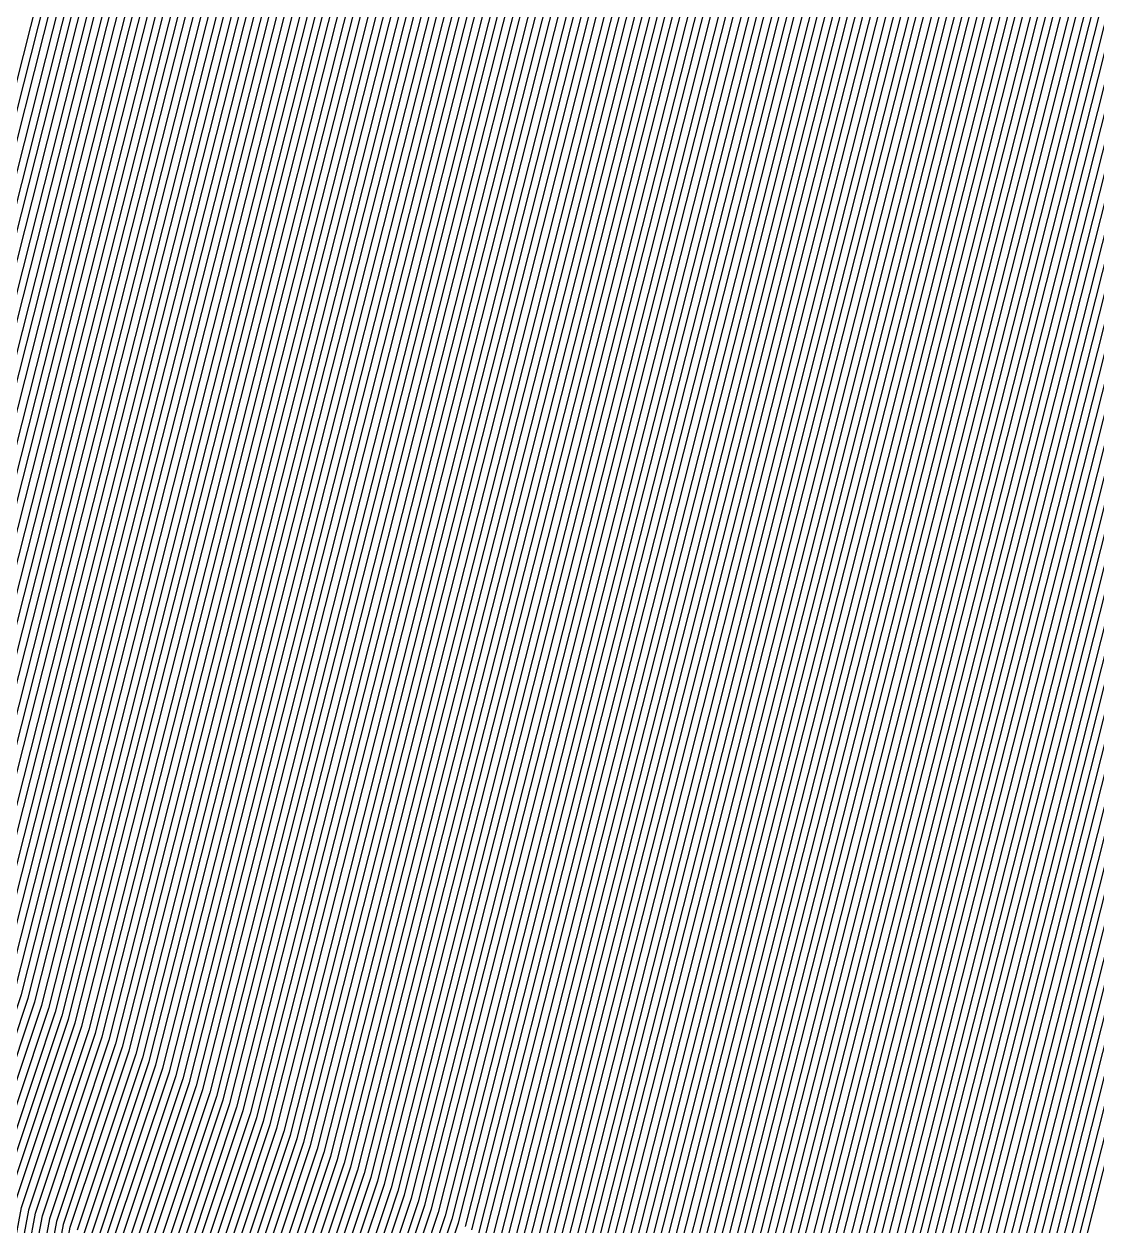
# Model space of a CAD drawing. Extents: x 7084 to 11035, y 13750 to 16729.
# Drawn here: x 7705.5 to 7817.8, y 15565.7 to 15691.6 of the extents above; entities that cross this region are included whole.
import ezdxf

# ---------------------------------------------------------------- set-up
doc = ezdxf.new("R2010")
doc.units = 0
doc.layers.add('Default', color=7, linetype='Continuous')

msp = doc.modelspace()

# ---------------------------------------------------------------- linework, layer by layer
at = {"layer": 'Default'}
for points in [[(7636.28, 15365.62), (7676.16, 15579.57), (7683.41, 15601.33), (7721.36, 15751.24), (7768.48, 16055.85), (7891.73, 16059.48), (7985.6, 16147.43), (8130.6, 16227.21), (8170.55, 16261.19), (8239.42, 16380.86), (8402.55, 16482.4)], [(7637.14, 15366), (7676.89, 15579.27), (7684.11, 15600.96), (7722.24, 15751.6), (7769.22, 16055.23), (7892.07, 16058.85), (7986.4, 16147.22), (8130.93, 16226.74), (8171.07, 16260.89), (8239.72, 16380.17), (8402.32, 16481.38)], [(8401.87, 16479.36), (8240.32, 16378.8), (8172.11, 16260.28), (8131.58, 16225.81), (7987.98, 16146.8), (7892.75, 16057.58), (7770.69, 16053.98), (7724.02, 15752.3), (7685.52, 15600.22), (7678.34, 15578.67), (7638.85, 15366.78)], [(8609.2, 16431.81), (8401.65, 16478.34), (8240.62, 16378.11), (8172.63, 16259.98), (8131.91, 16225.34), (7988.77, 16146.58), (7893.09, 16056.94), (7771.42, 16053.36), (7724.9, 15752.66), (7686.22, 15599.86), (7679.07, 15578.38), (7639.7, 15367.17)], [(7640.56, 15367.56), (7679.79, 15578.08), (7686.93, 15599.49), (7725.79, 15753.01), (7772.16, 16052.74), (7893.43, 16056.31), (7989.56, 16146.37), (8132.24, 16224.87), (8173.14, 16259.67), (8240.91, 16377.42), (8401.42, 16477.33), (8608.3, 16430.94)], [(7641.41, 15367.94), (7680.52, 15577.78), (7687.63, 15599.12), (7726.67, 15753.36), (7772.89, 16052.11), (7893.77, 16055.67), (7990.35, 16146.16), (8132.56, 16224.4), (8173.66, 16259.37), (8241.21, 16376.73), (8401.2, 16476.32), (8607.4, 16430.08)], [(7643.12, 15368.72), (7681.97, 15577.18), (7689.04, 15598.38), (7728.45, 15754.07), (7774.36, 16050.87), (7894.45, 16054.4), (7991.94, 16145.74), (8133.22, 16223.47), (8174.7, 16258.76), (8241.81, 16375.36), (8400.75, 16474.29), (8605.61, 16428.36)], [(8604.71, 16427.49), (8400.52, 16473.28), (8242.11, 16374.67), (8175.22, 16258.45), (8133.54, 16223), (7992.73, 16145.52), (7894.79, 16053.77), (7775.1, 16050.24), (7729.33, 15754.42), (7689.74, 15598.02), (7682.7, 15576.89), (7643.98, 15369.11)], [(7674.36, 14185), (7505.93, 14230.63), (7459.88, 14303.96), (7249.35, 14497.01), (7255.63, 14622.71), (7403, 14910.54), (7438.59, 14990.15), (7508.77, 15151.61), (7569.47, 15222.84), (7638.55, 15296.17), (7644.83, 15369.49), (7683.43, 15576.59), (7690.45, 15597.65), (7730.22, 15754.78), (7775.83, 16049.62), (7895.13, 16053.13), (7993.52, 16145.31), (8133.87, 16222.53), (8175.74, 16258.15), (8242.4, 16373.98), (8400.3, 16472.26), (8603.81, 16426.63)], [(8602.01, 16424.91), (8399.85, 16470.24), (8243, 16372.61), (8176.78, 16257.54), (8134.52, 16221.6), (7995.1, 16144.89), (7895.81, 16051.86), (7777.3, 16048.38), (7731.99, 15755.48), (7691.85, 15596.91), (7684.88, 15575.99), (7646.54, 15370.27)], [(8601.11, 16424.05), (8399.63, 16469.22), (8243.3, 16371.92), (8177.29, 16257.24), (8134.85, 16221.13), (7995.89, 16144.68), (7896.15, 16051.23), (7778.04, 16047.75), (7732.88, 15755.84), (7692.56, 15596.55), (7685.61, 15575.7), (7647.4, 15370.66), (7641.03, 15296.32), (7571, 15221.99), (7509.46, 15149.78), (7439.98, 14989.92), (7403.9, 14909.21), (7258, 14624.25), (7251.63, 14496.81), (7460.07, 14305.68), (7506.75, 14231.34), (7673.5, 14186.17)], [(7648.25, 15371.05), (7686.34, 15575.4), (7693.26, 15596.18), (7733.77, 15756.19), (7778.78, 16047.13), (7896.49, 16050.59), (7996.69, 16144.46), (8135.18, 16220.66), (8177.81, 16256.93), (8243.6, 16371.23), (8399.4, 16468.21), (8600.22, 16423.18)], [(7649.11, 15371.43), (7687.06, 15575.1), (7693.97, 15595.81), (7734.65, 15756.54), (7779.51, 16046.51), (7896.83, 16049.96), (7997.48, 16144.25), (8135.51, 16220.2), (8178.33, 16256.63), (8243.9, 16370.54), (8399.18, 16467.2), (8599.32, 16422.32)], [(8598.42, 16421.46), (8398.95, 16466.18), (8244.19, 16369.85), (8178.85, 16256.32), (8135.83, 16219.73), (7998.27, 16144.04), (7897.17, 16049.32), (7780.25, 16045.88), (7735.54, 15756.89), (7694.67, 15595.44), (7687.79, 15574.8), (7649.96, 15371.82)], [(7650.82, 15372.21), (7688.52, 15574.5), (7695.37, 15595.08), (7736.42, 15757.25), (7780.98, 16045.26), (7897.51, 16048.69), (7999.06, 16143.83), (8136.16, 16219.26), (8179.37, 16256.02), (8244.49, 16369.17), (8398.73, 16465.17), (8597.52, 16420.6)], [(7652.53, 15372.99), (7689.97, 15573.91), (7696.78, 15594.34), (7738.2, 15757.95), (7782.45, 16044.01), (7898.19, 16047.42), (8000.64, 16143.4), (8136.81, 16218.33), (8180.41, 16255.41), (8245.09, 16367.79), (8398.28, 16463.14), (8595.72, 16418.87)], [(7653.38, 15373.37), (7690.7, 15573.61), (7697.48, 15593.97), (7739.08, 15758.31), (7783.19, 16043.39), (7898.53, 16046.78), (8001.44, 16143.19), (8137.14, 16217.86), (8180.93, 16255.11), (8245.39, 16367.1), (8398.05, 16462.13), (8594.82, 16418.01)], [(8593.03, 16416.29), (8397.6, 16460.1), (8245.98, 16365.73), (8181.96, 16254.5), (8137.79, 16216.92), (8003.02, 16142.77), (7899.22, 16045.51), (7784.66, 16042.14), (7740.86, 15759.01), (7698.89, 15593.24), (7692.15, 15573.01), (7655.09, 15374.15)], [(7670.66, 14190.05), (7509.49, 14233.72), (7460.69, 14311.41), (7259.22, 14496.16), (7265.88, 14629.35), (7406.9, 14904.79), (7444.61, 14989.15), (7511.76, 15143.66), (7576.09, 15219.14), (7649.29, 15296.84), (7655.95, 15374.54), (7692.88, 15572.72), (7699.6, 15592.87), (7741.74, 15759.37), (7785.39, 16041.52), (7899.56, 16044.88), (8003.81, 16142.56), (8138.12, 16216.45), (8182.48, 16254.19), (8246.28, 16365.04), (8397.38, 16459.09), (8592.13, 16415.42)], [(8591.23, 16414.56), (8397.15, 16458.08), (8246.58, 16364.35), (8183, 16253.89), (8138.45, 16215.99), (8004.6, 16142.35), (7899.9, 16044.24), (7786.13, 16040.9), (7742.63, 15759.72), (7700.3, 15592.5), (7693.61, 15572.42), (7656.8, 15374.92)], [(7657.66, 15375.31), (7694.33, 15572.12), (7701, 15592.13), (7743.51, 15760.07), (7786.86, 16040.27), (7900.24, 16043.61), (8005.39, 16142.13), (8138.77, 16215.52), (8183.52, 16253.59), (8246.88, 16363.66), (8396.93, 16457.06), (8590.33, 16413.7)], [(8589.43, 16412.84), (8396.7, 16456.05), (8247.17, 16362.98), (8184.04, 16253.28), (8139.1, 16215.05), (8006.18, 16141.92), (7900.58, 16042.97), (7787.6, 16039.65), (7744.4, 15760.43), (7701.71, 15591.77), (7695.06, 15571.82), (7658.51, 15375.7)], [(7659.37, 15376.09), (7695.79, 15571.52), (7702.41, 15591.4), (7745.29, 15760.78), (7788.33, 16039.03), (7900.92, 16042.34), (8006.98, 16141.71), (8139.43, 16214.58), (8184.56, 16252.98), (8247.47, 16362.29), (8396.48, 16455.04), (8588.53, 16411.98)], [(7263.02, 14495.83), (7269.81, 14631.91), (7408.4, 14902.58), (7446.92, 14988.76), (7512.92, 15140.6), (7578.64, 15217.72), (7653.42, 15297.1), (7660.22, 15376.48), (7696.52, 15571.23), (7703.12, 15591.03), (7746.17, 15761.13), (7789.07, 16038.4), (7901.26, 16041.71), (8007.77, 16141.5), (8139.75, 16214.12), (8185.08, 16252.67), (8247.77, 16361.6), (8396.25, 16454.02), (8587.63, 16411.11)], [(7661.07, 15376.86), (7697.24, 15570.93), (7703.82, 15590.66), (7747.06, 15761.49), (7789.8, 16037.78), (7901.6, 16041.07), (8008.56, 16141.29), (8140.08, 16213.65), (8185.6, 16252.37), (8248.07, 16360.91), (8396.03, 16453.01), (8586.74, 16410.25)], [(7662.78, 15377.64), (7698.7, 15570.33), (7705.23, 15589.93), (7748.83, 15762.19), (7791.27, 16036.53), (7902.28, 16039.8), (8010.14, 16140.86), (8140.73, 16212.71), (8186.63, 16251.76), (8248.66, 16359.54), (8395.58, 16450.98), (8584.94, 16408.53)], [(7663.64, 15378.03), (7699.42, 15570.04), (7705.93, 15589.56), (7749.72, 15762.54), (7792.01, 16035.91), (7902.62, 16039.17), (8010.93, 16140.65), (8141.06, 16212.25), (8187.15, 16251.45), (8248.96, 16358.85), (8395.36, 16449.97), (8584.04, 16407.66)], [(7664.49, 15378.42), (7700.15, 15569.74), (7706.63, 15589.19), (7750.6, 15762.9), (7792.74, 16035.29), (7902.96, 16038.53), (8011.72, 16140.44), (8141.39, 16211.78), (8187.67, 16251.15), (8249.26, 16358.16), (8395.13, 16448.96), (8583.14, 16406.8)], [(7665.35, 15378.8), (7700.88, 15569.44), (7707.34, 15588.83), (7751.49, 15763.25), (7793.48, 16034.67), (7903.3, 16037.9), (8012.52, 16140.23), (8141.71, 16211.31), (8188.19, 16250.85), (8249.56, 16357.47), (8394.91, 16447.94), (8582.24, 16405.94)], [(8581.34, 16405.08), (8394.68, 16446.93), (8249.86, 16356.79), (8188.71, 16250.54), (8142.04, 16210.84), (8013.31, 16140.01), (7903.64, 16037.26), (7794.22, 16034.04), (7752.38, 15763.6), (7708.04, 15588.46), (7701.61, 15569.14), (7666.2, 15379.19)], [(8580.45, 16404.22), (8394.46, 16445.92), (8250.15, 16356.1), (8189.23, 16250.24), (8142.37, 16210.37), (8014.1, 16139.8), (7903.98, 16036.63), (7794.95, 16033.42), (7753.26, 15763.96), (7708.75, 15588.09), (7702.33, 15568.84), (7667.06, 15379.58)], [(8579.55, 16403.35), (8394.23, 16444.9), (8250.45, 16355.41), (8189.75, 16249.93), (8142.69, 16209.91), (8014.89, 16139.59), (7904.32, 16035.99), (7795.69, 16032.8), (7754.15, 15764.31), (7709.45, 15587.72), (7703.06, 15568.55), (7667.91, 15379.97)], [(7668.77, 15380.35), (7703.79, 15568.25), (7710.15, 15587.36), (7755.04, 15764.66), (7796.42, 16032.17), (7904.66, 16035.36), (8015.68, 16139.38), (8143.02, 16209.44), (8190.27, 16249.63), (8250.75, 16354.72), (8394.01, 16443.89), (8578.65, 16402.49)], [(7670.48, 15381.13), (7705.24, 15567.65), (7711.56, 15586.62), (7756.81, 15765.37), (7797.89, 16030.93), (7905.34, 16034.09), (8017.27, 16138.95), (8143.67, 16208.5), (8191.3, 16249.02), (8251.35, 16353.35), (8393.56, 16441.87), (8576.85, 16400.77)], [(8575.95, 16399.9), (8393.33, 16440.85), (8251.65, 16352.66), (8191.82, 16248.72), (8144, 16208.04), (8018.06, 16138.74), (7905.68, 16033.45), (7798.63, 16030.3), (7757.69, 15765.72), (7712.27, 15586.25), (7705.97, 15567.35), (7671.33, 15381.52)], [(7672.19, 15381.91), (7706.7, 15567.06), (7712.97, 15585.88), (7758.58, 15766.08), (7799.36, 16029.68), (7906.02, 16032.82), (8018.85, 16138.53), (8144.33, 16207.57), (8192.34, 16248.41), (8251.94, 16351.97), (8393.11, 16439.84), (8575.05, 16399.04)], [(7707.42, 15566.76), (7713.67, 15585.52), (7759.47, 15766.43), (7800.1, 16029.06), (7906.36, 16032.18), (8019.64, 16138.32), (8144.66, 16207.1), (8192.86, 16248.11), (8252.24, 16351.28), (8392.88, 16438.83), (8574.16, 16398.18)], [(8573.26, 16397.32), (8392.66, 16437.81), (8252.54, 16350.59), (8193.38, 16247.8), (8144.98, 16206.63), (8020.43, 16138.11), (7906.7, 16031.55), (7800.83, 16028.43), (7760.35, 15766.78), (7714.38, 15585.15), (7708.15, 15566.46), (7673.9, 15382.68)], [(8572.36, 16396.46), (8392.43, 16436.8), (8252.84, 16349.91), (8193.9, 16247.5), (8145.31, 16206.17), (8021.22, 16137.89), (7907.04, 16030.91), (7801.57, 16027.81), (7761.24, 15767.13), (7715.08, 15584.78), (7708.88, 15566.16), (7674.75, 15383.07)], [(8571.46, 16395.59), (8392.21, 16435.79), (8253.14, 16349.22), (8194.42, 16247.19), (8145.64, 16205.7), (8022.01, 16137.68), (7907.38, 16030.28), (7802.3, 16027.19), (7762.13, 15767.49), (7715.78, 15584.41), (7709.6, 15565.86), (7675.61, 15383.46)], [(8569.66, 16393.87), (8391.76, 16433.76), (8253.73, 16347.84), (8195.45, 16246.59), (8146.29, 16204.76), (8023.6, 16137.26), (7908.06, 16029.01), (7803.77, 16025.94), (7763.9, 15768.19), (7717.19, 15583.68), (7711.06, 15565.27)], [(7712.51, 15564.67), (7718.6, 15582.94), (7765.67, 15768.9), (7805.24, 16024.69), (7908.74, 16027.74), (8025.18, 16136.83), (8146.94, 16203.83), (8196.49, 16245.98), (8254.33, 16346.47), (8391.31, 16431.73), (8567.86, 16392.15)], [(7288.72, 14644.17), (7415.6, 14891.97), (7458.04, 14986.92), (7518.45, 15125.92), (7590.86, 15210.88), (7673.25, 15298.33), (7680.74, 15385.78), (7713.97, 15564.08), (7720.01, 15582.21), (7767.44, 15769.61), (7806.71, 16023.45), (7909.42, 16026.47), (8026.76, 16136.41), (8147.6, 16202.89), (8197.53, 16245.37), (8254.92, 16345.09), (8390.86, 16429.71), (8566.07, 16390.42)], [(7713.24, 15564.37), (7719.3, 15582.58), (7766.56, 15769.25), (7805.98, 16024.07), (7909.08, 16027.1), (8025.97, 16136.62), (8147.27, 16203.36), (8197.01, 16245.67), (8254.63, 16345.78), (8391.09, 16430.72), (8566.97, 16391.28)], [(7714.69, 15563.78), (7720.71, 15581.84), (7768.33, 15769.96), (7807.45, 16022.82), (7909.76, 16025.83), (8027.56, 16136.2), (8147.92, 16202.42), (8198.05, 16245.06), (8255.22, 16344.4), (8390.64, 16428.69), (8565.17, 16389.56)], [(7282.75, 14494.12), (7290.3, 14645.19), (7416.2, 14891.08), (7458.96, 14986.76), (7518.92, 15124.7), (7591.88, 15210.31), (7674.9, 15298.43), (7682.45, 15386.56), (7715.42, 15563.48), (7721.41, 15581.47), (7769.22, 15770.31), (7808.18, 16022.2), (7910.1, 16025.2), (8028.35, 16135.99), (8148.25, 16201.96), (8198.57, 16244.76), (8255.52, 16343.72), (8390.41, 16427.68), (8564.27, 16388.7)], [(7716.87, 15562.89), (7722.82, 15580.74), (7770.99, 15771.02), (7809.65, 16020.95), (7910.78, 16023.93), (8029.93, 16135.56), (8148.9, 16201.02), (8199.6, 16244.15), (8256.12, 16342.34), (8389.96, 16425.65), (8562.47, 16386.97)], [(8561.57, 16386.11), (8389.74, 16424.64), (8256.41, 16341.65), (8200.12, 16243.85), (8149.23, 16200.55), (8030.72, 16135.35), (7911.12, 16023.3), (7810.39, 16020.33), (7771.87, 15771.37), (7723.53, 15580.37), (7717.6, 15562.59)], [(7718.33, 15562.29), (7724.23, 15580), (7772.76, 15771.73), (7811.13, 16019.71), (7911.46, 16022.66), (8031.51, 16135.14), (8149.56, 16200.09), (8200.64, 16243.54), (8256.71, 16340.97), (8389.51, 16423.63), (8560.68, 16385.25)], [(8559.78, 16384.39), (8389.29, 16422.61), (8257.01, 16340.28), (8201.16, 16243.24), (8149.88, 16199.62), (8032.3, 16134.93), (7911.8, 16022.03), (7811.86, 16019.09), (7773.65, 15772.08), (7724.93, 15579.63), (7719.06, 15561.99), (7686.72, 15388.5), (7679.03, 15298.69), (7594.42, 15208.88)], [(8558.88, 16383.52), (8389.06, 16421.6), (8257.31, 16339.59), (8201.68, 16242.93), (8150.21, 16199.15), (8033.1, 16134.71), (7912.14, 16021.39), (7812.6, 16018.46), (7774.53, 15772.43), (7725.64, 15579.27), (7719.78, 15561.69), (7687.58, 15388.89), (7679.86, 15298.74), (7594.93, 15208.6), (7520.3, 15121.03), (7461.74, 14986.3), (7417.99, 14888.43), (7295.02, 14648.26), (7287.3, 14493.73), (7462.98, 14332.64)], [(7680.68, 15298.79), (7688.43, 15389.27), (7720.51, 15561.4), (7726.34, 15578.9), (7775.42, 15772.78), (7813.33, 16017.84), (7912.48, 16020.76), (8033.89, 16134.5), (8150.54, 16198.68), (8202.2, 16242.63), (8257.61, 16338.9), (8388.84, 16420.59), (8557.98, 16382.66)], [(8556.18, 16380.94), (8388.39, 16418.56), (8258.2, 16337.53), (8203.24, 16242.02), (8151.19, 16197.75), (8035.47, 16134.08), (7913.16, 16019.49), (7814.8, 16016.59), (7777.19, 15773.49), (7727.75, 15578.16), (7721.96, 15560.8), (7690.14, 15390.05), (7682.33, 15298.9), (7596.46, 15207.74), (7520.99, 15119.2), (7463.13, 14986.07), (7418.89, 14887.1), (7297.39, 14649.79), (7289.58, 14493.53), (7463.16, 14334.36), (7520.41, 14243.2), (7659.28, 14205.58), (7932.51, 14408.72)], [(7722.69, 15560.5), (7728.45, 15577.8), (7778.08, 15773.84), (7815.54, 16015.97), (7913.5, 16018.85), (8036.26, 16133.87), (8151.52, 16197.28), (8203.75, 16241.72), (8258.5, 16336.84), (8388.16, 16417.55), (8555.28, 16380.07)], [(8554.39, 16379.21), (8387.94, 16416.53), (8258.8, 16336.15), (8204.27, 16241.41), (8151.84, 16196.81), (8037.05, 16133.65), (7913.84, 16018.22), (7816.27, 16015.35), (7778.97, 15774.2), (7729.16, 15577.43), (7723.42, 15560.2)], [(7420.09, 14885.34), (7464.98, 14985.76), (7521.92, 15116.75), (7598.5, 15206.61), (7685.64, 15299.1), (7693.56, 15391.6), (7724.87, 15559.61), (7730.56, 15576.69), (7780.74, 15774.9), (7817.74, 16014.1), (7914.52, 16016.95), (8038.64, 16133.23), (8152.5, 16195.88), (8205.31, 16240.8), (8259.4, 16334.77), (8387.49, 16414.51), (8552.59, 16377.49)], [(7724.14, 15559.91), (7729.86, 15577.06), (7779.85, 15774.55), (7817.01, 16014.72), (7914.18, 16017.58), (8037.85, 16133.44), (8152.17, 16196.34), (8204.79, 16241.11), (8259.1, 16335.46), (8387.71, 16415.52), (8553.49, 16378.35)], [(7725.6, 15559.31), (7731.27, 15576.33), (7781.62, 15775.26), (7818.48, 16013.48), (7914.86, 16016.31), (8039.43, 16133.02), (8152.82, 16195.41), (8205.83, 16240.5), (8259.69, 16334.09), (8387.26, 16413.49), (8551.69, 16376.63)], [(7726.33, 15559.01), (7731.97, 15575.96), (7782.51, 15775.61), (7819.21, 16012.85), (7915.2, 16015.68), (8040.22, 16132.81), (8153.15, 16194.94), (8206.35, 16240.2), (8259.99, 16333.4), (8387.04, 16412.48), (8550.79, 16375.76)], [(8549.89, 16374.9), (8386.82, 16411.47), (8260.29, 16332.71), (8206.87, 16239.89), (8153.48, 16194.47), (8041.01, 16132.59), (7915.55, 16015.04), (7819.95, 16012.23), (7783.4, 15775.96), (7732.68, 15575.59), (7727.05, 15558.71)], [(7727.78, 15558.42), (7733.38, 15575.22), (7784.28, 15776.32), (7820.68, 16011.61), (7915.89, 16014.41), (8041.8, 16132.38), (8153.8, 16194.01), (8207.39, 16239.59), (8260.59, 16332.02), (8386.59, 16410.45), (8548.99, 16374.04)], [(7728.51, 15558.12), (7734.08, 15574.86), (7785.17, 15776.67), (7821.42, 16010.98), (7916.23, 16013.77), (8042.59, 16132.17), (8154.13, 16193.54), (8207.91, 16239.28), (8260.89, 16331.34), (8386.37, 16409.44), (8548.09, 16373.18)], [(7729.23, 15557.82), (7734.79, 15574.49), (7786.06, 15777.02), (7822.15, 16010.36), (7916.57, 16013.14), (8043.39, 16131.96), (8154.46, 16193.07), (8208.42, 16238.98), (8261.18, 16330.65), (8386.14, 16408.43), (8547.2, 16372.31)], [(7729.96, 15557.52), (7735.49, 15574.12), (7786.94, 15777.38), (7822.89, 16009.74), (7916.91, 16012.5), (8044.18, 16131.75), (8154.79, 16192.6), (8208.94, 16238.67), (8261.48, 16329.96), (8385.92, 16407.41), (8546.3, 16371.45)], [(8545.4, 16370.59), (8385.69, 16406.4), (8261.78, 16329.27), (8209.46, 16238.37), (8155.11, 16192.14), (8044.97, 16131.53), (7917.25, 16011.87), (7823.62, 16009.11), (7787.83, 15777.73), (7736.2, 15573.75), (7730.69, 15557.22)], [(7300.21, 14492.61), (7308.42, 14656.94), (7423.09, 14880.91), (7469.62, 14984.99), (7524.22, 15110.63), (7603.59, 15203.76), (7693.9, 15299.62), (7702.11, 15395.48), (7732.14, 15556.63), (7737.6, 15573.02), (7789.6, 15778.43), (7825.09, 16007.87), (7917.93, 16010.6), (8046.55, 16131.11), (8155.77, 16191.2), (8210.5, 16237.76), (8262.38, 16327.9), (8385.24, 16404.37), (8543.6, 16368.87)], [(7423.39, 14880.47), (7470.08, 14984.91), (7524.45, 15110.02), (7604.1, 15203.47), (7694.72, 15299.67), (7702.96, 15395.87), (7732.87, 15556.33), (7738.31, 15572.65), (7790.49, 15778.79), (7825.83, 16007.24), (7918.27, 16009.96), (8047.34, 16130.9), (8156.09, 16190.73), (8211.02, 16237.46), (8262.67, 16327.21), (8385.02, 16403.36), (8542.7, 16368)], [(8541.8, 16367.14), (8384.79, 16402.35), (8262.97, 16326.52), (8211.54, 16237.15), (8156.42, 16190.26), (8048.13, 16130.69), (7918.61, 16009.33), (7826.57, 16006.62), (7791.37, 15779.14), (7739.01, 15572.28), (7733.6, 15556.03), (7703.82, 15396.26), (7695.55, 15299.72), (7604.61, 15203.19)], [(7471, 14984.76), (7524.91, 15108.8), (7605.11, 15202.9), (7696.38, 15299.77), (7704.67, 15396.64), (7734.32, 15555.74), (7739.71, 15571.91), (7792.26, 15779.49), (7827.3, 16006), (7918.95, 16008.69), (8048.93, 16130.47), (8156.75, 16189.8), (8212.06, 16236.85), (8263.27, 16325.83), (8384.57, 16401.33), (8540.91, 16366.28)], [(8540.01, 16365.42), (8384.34, 16400.32), (8263.57, 16325.14), (8212.58, 16236.54), (8157.07, 16189.33), (8049.72, 16130.26), (7919.29, 16008.06), (7828.04, 16005.37), (7793.15, 15779.85), (7740.42, 15571.55), (7735.05, 15555.44)], [(7424.89, 14878.26), (7472.39, 14984.53), (7525.61, 15106.96), (7606.64, 15202.05), (7698.85, 15299.93), (7707.24, 15397.81), (7736.5, 15554.84), (7741.83, 15570.81), (7794.92, 15780.55), (7829.51, 16004.13), (7919.97, 16006.79), (8051.3, 16129.84), (8157.73, 16188.39), (8213.61, 16235.94), (8264.16, 16323.77), (8383.89, 16398.29), (8538.21, 16363.69)], [(8539.11, 16364.56), (8384.12, 16399.31), (8263.87, 16324.46), (8213.09, 16236.24), (8157.4, 16188.86), (8050.51, 16130.05), (7919.63, 16007.42), (7828.77, 16004.75), (7794.03, 15780.2), (7741.12, 15571.18), (7735.78, 15555.14)], [(7737.23, 15554.54), (7742.53, 15570.44), (7795.8, 15780.91), (7830.24, 16003.51), (7920.31, 16006.16), (8052.09, 16129.63), (8158.05, 16187.93), (8214.13, 16235.63), (8264.46, 16323.08), (8383.67, 16397.28), (8537.31, 16362.83)], [(8535.51, 16361.11), (8383.22, 16395.25), (8265.06, 16321.71), (8215.17, 16235.02), (8158.71, 16186.99), (8053.68, 16129.2), (7920.99, 16004.89), (7831.71, 16002.26), (7797.58, 15781.61), (7743.94, 15569.71), (7738.69, 15553.95), (7709.8, 15398.97), (7701.33, 15300.08), (7608.17, 15201.19), (7526.3, 15105.13), (7473.78, 14984.3), (7425.79, 14876.93), (7315.51, 14661.54), (7307.04, 14492.02), (7464.58, 14347.55), (7526.69, 14248.66), (7652.73, 14214.51), (7949.16, 14434.89)], [(8534.62, 16360.24), (8382.99, 16394.24), (8265.36, 16321.02), (8215.69, 16234.72), (8159.03, 16186.52), (8054.47, 16128.99), (7921.33, 16004.25), (7832.45, 16001.64), (7798.46, 15781.97), (7744.64, 15569.34), (7739.41, 15553.65), (7710.66, 15399.36), (7702.16, 15300.13), (7608.68, 15200.91), (7526.53, 15104.52), (7474.25, 14984.22), (7426.09, 14876.49), (7316.3, 14662.05), (7307.8, 14491.95), (7464.65, 14348.12)], [(7740.14, 15553.35), (7745.34, 15568.97), (7799.35, 15782.32), (7833.18, 16001.01), (7921.67, 16003.62), (8055.26, 16128.78), (8159.36, 16186.06), (8216.21, 16234.41), (8265.66, 16320.33), (8382.77, 16393.23), (8533.72, 16359.38)], [(7740.87, 15553.05), (7746.05, 15568.61), (7800.24, 15782.67), (7833.92, 16000.39), (7922.01, 16002.98), (8056.05, 16128.57), (8159.69, 16185.59), (8216.73, 16234.11), (8265.95, 16319.64), (8382.54, 16392.21), (8532.82, 16358.52)], [(8531.92, 16357.66), (8382.32, 16391.2), (8266.25, 16318.95), (8217.24, 16233.81), (8160.01, 16185.12), (8056.84, 16128.36), (7922.35, 16002.35), (7834.65, 15999.77), (7801.12, 15783.03), (7746.75, 15568.24), (7741.59, 15552.76)], [(7742.32, 15552.46), (7747.46, 15567.87), (7802.01, 15783.38), (7835.39, 15999.14), (7922.69, 16001.71), (8057.63, 16128.14), (8160.34, 16184.65), (8217.76, 16233.5), (8266.55, 16318.27), (8382.1, 16390.19), (8531.02, 16356.8)], [(7743.05, 15552.16), (7748.16, 15567.5), (7802.89, 15783.73), (7836.12, 15998.52), (7923.03, 16001.08), (8058.42, 16127.93), (8160.67, 16184.19), (8218.28, 16233.2), (8266.85, 16317.58), (8381.87, 16389.17), (8530.12, 16355.93)], [(8527.43, 16353.35), (8381.2, 16386.13), (8267.74, 16315.51), (8219.84, 16232.28), (8161.65, 16182.78), (8060.8, 16127.3), (7924.05, 15999.17), (7838.33, 15996.65), (7805.55, 15784.79), (7750.27, 15566.4), (7745.23, 15551.27)], [(7745.96, 15550.97), (7750.98, 15566.03), (7806.44, 15785.14), (7839.06, 15996.03), (7924.39, 15998.54), (8061.59, 16127.08), (8161.97, 16182.31), (8220.36, 16231.98), (8268.04, 16314.83), (8380.97, 16385.12), (8526.53, 16352.48)], [(8525.63, 16351.62), (8380.75, 16384.11), (8268.34, 16314.14), (8220.88, 16231.68), (8162.3, 16181.85), (8062.38, 16126.87), (7924.73, 15997.9), (7839.8, 15995.4), (7807.33, 15785.5), (7751.68, 15565.66)], [(7752.38, 15565.3), (7808.21, 15785.85), (7840.53, 15994.78), (7925.07, 15997.27), (8063.17, 16126.66), (8162.63, 16181.38), (8221.4, 16231.37), (8268.64, 16313.45), (8380.52, 16383.09), (8524.73, 16350.76)], [(7753.79, 15564.56), (7809.98, 15786.56), (7842.01, 15993.53), (7925.75, 15996), (8064.76, 16126.24), (8163.28, 16180.44), (8222.43, 16230.76), (8269.23, 16312.08), (8380.07, 16381.07), (8522.93, 16349.04)], [(8522.03, 16348.17), (8379.85, 16380.05), (8269.53, 16311.39), (8222.95, 16230.46), (8163.61, 16179.98), (8065.55, 16126.02), (7926.09, 15995.36), (7842.74, 15992.91), (7810.87, 15786.91), (7754.49, 15564.19)], [(7755.9, 15563.46), (7812.64, 15787.62), (7844.21, 15991.66), (7926.77, 15994.09), (8067.13, 16125.6), (8164.26, 16179.04), (8223.99, 16229.85), (8270.13, 16310.01), (8379.4, 16378.03), (8520.24, 16346.45)], [(8241.51, 16376.05), (8174.18, 16259.06), (8132.89, 16223.94), (7991.15, 16145.95), (7894.11, 16055.04), (7773.63, 16051.49), (7727.56, 15753.72), (7688.34, 15598.75), (7681.25, 15577.48), (7642.27, 15368.33)], [(8518.44, 16344.72), (8378.95, 16376), (8270.72, 16308.64), (8225.03, 16229.24), (8164.92, 16178.11), (8068.71, 16125.18), (7927.45, 15992.82), (7845.68, 15990.42), (7814.42, 15788.32), (7757.31, 15562.72), (7752.5, 15548.29)], [(7483.51, 14982.68), (7531.14, 15092.29), (7618.86, 15195.21), (7718.68, 15301.16), (7727.75, 15407.11), (7753.95, 15547.69), (7758.72, 15561.99), (7816.19, 15789.03), (7847.15, 15989.17), (7928.13, 15991.55), (8070.3, 16124.75), (8165.57, 16177.17), (8226.06, 16228.63), (8271.32, 16307.26), (8378.5, 16373.98), (8516.64, 16343)], [(7759.42, 15561.62), (7817.07, 15789.38), (7847.89, 15988.55), (7928.47, 15990.92), (8071.09, 16124.54), (8165.9, 16176.7), (8226.58, 16228.33), (8271.62, 16306.57), (8378.27, 16372.96), (8515.74, 16342.14)], [(7760.13, 15561.25), (7817.96, 15789.73), (7848.62, 15987.93), (7928.81, 15990.28), (8071.88, 16124.33), (8166.22, 16176.23), (8227.1, 16228.02), (8271.91, 16305.88), (8378.05, 16371.95), (8514.85, 16341.28)], [(7760.83, 15560.88), (7818.85, 15790.09), (7849.36, 15987.3), (7929.15, 15989.65), (8072.67, 16124.12), (8166.55, 16175.77), (8227.62, 16227.72), (8272.21, 16305.2), (8377.82, 16370.94), (8513.95, 16340.41)], [(7466.13, 14361.89), (7326.01, 14490.38), (7335.2, 14674.31), (7433.29, 14865.88), (7485.36, 14982.37), (7532.07, 15089.84), (7620.9, 15194.07), (7721.98, 15301.37), (7731.17, 15408.67), (7756.86, 15546.5), (7761.53, 15560.52), (7819.73, 15790.44), (7850.09, 15986.68), (7929.49, 15989.02), (8073.46, 16123.9), (8166.88, 16175.3), (8228.14, 16227.42), (8272.51, 16304.51), (8377.6, 16369.92), (8513.05, 16339.55)], [(8512.15, 16338.69), (8377.38, 16368.91), (8272.81, 16303.82), (8228.66, 16227.11), (8167.2, 16174.83), (8074.25, 16123.69), (7929.83, 15988.38), (7850.83, 15986.06), (7820.62, 15790.79), (7762.24, 15560.15)], [(7486.75, 14982.14), (7532.76, 15088), (7622.43, 15193.22), (7724.46, 15301.52), (7733.74, 15409.83), (7759.04, 15545.61), (7763.64, 15559.41), (7822.39, 15791.5), (7852.3, 15984.81), (7930.51, 15987.11), (8075.84, 16123.27), (8167.86, 16173.9), (8229.7, 16226.5), (8273.41, 16302.45), (8376.93, 16366.88), (8510.35, 16336.97)], [(8511.25, 16337.83), (8377.15, 16367.9), (8273.11, 16303.13), (8229.18, 16226.81), (8167.53, 16174.36), (8075.05, 16123.48), (7930.17, 15987.75), (7851.56, 15985.43), (7821.51, 15791.15), (7762.94, 15559.78)], [(8509.45, 16336.1), (8376.7, 16365.87), (8273.7, 16301.76), (8230.22, 16226.2), (8168.18, 16173.43), (8076.63, 16123.06), (7930.85, 15986.48), (7853.03, 15984.19), (7823.28, 15791.85), (7764.35, 15559.05), (7759.77, 15545.31), (7734.59, 15410.22), (7725.29, 15301.57), (7622.94, 15192.93)], [(7760.5, 15545.01), (7765.05, 15558.68), (7824.16, 15792.21), (7853.77, 15983.56), (7931.19, 15985.84), (8077.42, 16122.84), (8168.51, 16172.96), (8230.73, 16225.89), (8274, 16301.07), (8376.48, 16364.86), (8508.56, 16335.24)], [(7488.14, 14981.91), (7533.45, 15086.17), (7623.95, 15192.36), (7726.94, 15301.68), (7736.3, 15410.99), (7761.22, 15544.71), (7765.76, 15558.31), (7825.05, 15792.56), (7854.5, 15982.94), (7931.53, 15985.21), (8078.21, 16122.63), (8168.84, 16172.49), (8231.25, 16225.59), (8274.3, 16300.38), (8376.25, 16363.84), (8507.66, 16334.38)], [(8506.76, 16333.52), (8376.03, 16362.83), (8274.6, 16299.69), (8231.77, 16225.29), (8169.16, 16172.03), (8079, 16122.42), (7931.87, 15984.57), (7855.24, 15982.32), (7825.94, 15792.91), (7766.46, 15557.94)], [(8505.86, 16332.65), (8375.8, 16361.82), (8274.9, 16299.01), (8232.29, 16224.98), (8169.49, 16171.56), (8079.8, 16122.21), (7932.22, 15983.94), (7855.97, 15981.69), (7826.82, 15793.27), (7767.16, 15557.58)], [(8504.96, 16331.79), (8375.58, 16360.8), (8275.19, 16298.32), (8232.81, 16224.68), (8169.82, 16171.09), (8080.59, 16122), (7932.56, 15983.3), (7856.71, 15981.07), (7827.71, 15793.62), (7767.87, 15557.21)], [(8504.06, 16330.93), (8375.35, 16359.79), (8275.49, 16297.63), (8233.33, 16224.37), (8170.14, 16170.62), (8081.38, 16121.78), (7932.9, 15982.67), (7857.45, 15980.45), (7828.6, 15793.97), (7768.57, 15556.84)], [(8503.16, 16330.07), (8375.13, 16358.78), (8275.79, 16296.94), (8233.85, 16224.07), (8170.47, 16170.16), (8082.17, 16121.57), (7933.24, 15982.03), (7858.18, 15979.82), (7829.48, 15794.32), (7769.28, 15556.47)], [(8501.37, 16328.34), (8374.68, 16356.75), (8276.39, 16295.57), (8234.88, 16223.46), (8171.12, 16169.22), (8083.75, 16121.15), (7933.92, 15980.76), (7859.65, 15978.58), (7831.26, 15795.03), (7770.68, 15555.74)], [(7771.39, 15555.37), (7832.14, 15795.38), (7860.39, 15977.95), (7934.26, 15980.13), (8084.54, 16120.94), (8171.45, 16168.75), (8235.4, 16223.16), (8276.68, 16294.88), (8374.45, 16355.74), (8500.47, 16327.48)], [(7772.09, 15555), (7833.03, 15795.74), (7861.12, 15977.33), (7934.6, 15979.49), (8085.34, 16120.72), (8171.78, 16168.28), (8235.92, 16222.85), (8276.98, 16294.19), (8374.23, 16354.72), (8499.57, 16326.62)], [(8498.67, 16325.76), (8374, 16353.71), (8277.28, 16293.5), (8236.44, 16222.55), (8172.1, 16167.82), (8086.13, 16120.51), (7934.94, 15978.86), (7861.86, 15976.71), (7833.91, 15796.09), (7772.79, 15554.63)], [(8497.77, 16324.89), (8373.78, 16352.7), (8277.58, 16292.82), (8236.96, 16222.24), (8172.43, 16167.35), (8086.92, 16120.3), (7935.28, 15978.22), (7862.59, 15976.08), (7834.8, 15796.44), (7773.5, 15554.27)], [(7774.91, 15553.53), (7836.57, 15797.15), (7864.06, 15974.84), (7935.96, 15976.95), (8088.5, 16119.88), (8173.08, 16166.41), (8238, 16221.63), (8278.17, 16291.44), (8373.33, 16350.67), (8495.97, 16323.17)], [(8495.08, 16322.31), (8373.11, 16349.66), (8278.47, 16290.75), (8238.52, 16221.33), (8173.41, 16165.95), (8089.29, 16119.66), (7936.3, 15976.32), (7864.8, 15974.22), (7837.46, 15797.5), (7775.61, 15553.16), (7771.4, 15540.54), (7748.27, 15416.42), (7738.51, 15302.4), (7631.08, 15188.37), (7536.68, 15077.61), (7494.62, 14980.83), (7439.28, 14857.04), (7350.96, 14684.53), (7341.19, 14489.06), (7467.37, 14373.36), (7538.99, 14259.33), (7639.93, 14231.98), (7981.73, 14486.1)], [(7776.31, 15552.8), (7838.35, 15797.86), (7865.53, 15973.59), (7936.64, 15975.68), (8090.09, 16119.45), (8173.74, 16165.48), (8239.04, 16221.03), (8278.77, 16290.06), (8372.88, 16348.64), (8494.18, 16321.45)], [(7777.72, 15552.06), (7840.12, 15798.56), (7867, 15972.35), (7937.32, 15974.41), (8091.67, 16119.03), (8174.39, 16164.54), (8240.07, 16220.42), (8279.37, 16288.69), (8372.43, 16346.62), (8492.38, 16319.72)], [(7496.47, 14980.53), (7537.6, 15075.16), (7633.12, 15187.23), (7741.81, 15302.6), (7751.69, 15417.97), (7774.31, 15539.35), (7778.42, 15551.69), (7841, 15798.92), (7867.74, 15971.72), (7937.66, 15973.78), (8092.46, 16118.82), (8174.72, 16164.08), (8240.59, 16220.11), (8279.66, 16288), (8372.21, 16345.6), (8491.48, 16318.86)], [(8490.58, 16318), (8371.98, 16344.59), (8279.96, 16287.31), (8241.11, 16219.81), (8175.05, 16163.61), (8093.25, 16118.6), (7938, 15973.14), (7868.47, 15971.1), (7841.89, 15799.27), (7779.13, 15551.33), (7775.04, 15539.05), (7752.55, 15418.36), (7742.64, 15302.66)], [(7779.83, 15550.96), (7842.78, 15799.62), (7869.21, 15970.48), (7938.34, 15972.51), (8094.04, 16118.39), (8175.37, 16163.14), (8241.63, 16219.5), (8280.26, 16286.63), (8371.76, 16343.58), (8489.68, 16317.13)], [(8486.99, 16314.55), (8371.08, 16340.54), (8281.16, 16284.56), (8243.19, 16218.59), (8176.35, 16161.74), (8096.42, 16117.76), (7939.36, 15970.61), (7871.41, 15968.61), (7845.44, 15800.68), (7781.94, 15549.86)], [(8486.09, 16313.69), (8370.86, 16339.52), (8281.45, 16283.87), (8243.7, 16218.29), (8176.68, 16161.27), (8097.21, 16117.54), (7939.7, 15969.97), (7872.15, 15967.98), (7846.32, 15801.03), (7782.65, 15549.49)], [(8415.53, 14233.02), (8114.78, 14352.37), (7931.79, 14407.58), (7659.56, 14205.19), (7520.14, 14242.97), (7463.1, 14333.78), (7288.82, 14493.6), (7296.6, 14649.28), (7418.59, 14887.55), (7462.67, 14986.15), (7520.76, 15119.81), (7595.95, 15208.03), (7681.51, 15298.85), (7689.29, 15389.66), (7721.24, 15561.1), (7727.05, 15578.53), (7776.31, 15773.14), (7814.07, 16017.22), (7912.82, 16020.12), (8034.68, 16134.29), (8150.86, 16198.22), (8202.72, 16242.33), (8257.91, 16338.21)], [(7499.72, 14979.99), (7539.22, 15070.88), (7636.68, 15185.24), (7747.59, 15302.96), (7757.67, 15420.69), (7779.4, 15537.26), (7783.35, 15549.12), (7847.21, 15801.39), (7872.88, 15967.36), (7940.04, 15969.34), (8098, 16117.33), (8177.01, 16160.8), (8244.22, 16217.98), (8281.75, 16283.19), (8370.63, 16338.51), (8485.19, 16312.82)], [(8484.29, 16311.96), (8370.41, 16337.5), (8282.05, 16282.5), (8244.74, 16217.68), (8177.33, 16160.33), (8098.79, 16117.12), (7940.38, 15968.7), (7873.62, 15966.74), (7848.09, 15801.74), (7784.06, 15548.75)], [(7784.76, 15548.38), (7848.98, 15802.09), (7874.36, 15966.11), (7940.72, 15968.07), (8099.58, 16116.91), (8177.66, 16159.87), (8245.26, 16217.37), (8282.35, 16281.81), (8370.18, 16336.48), (8483.39, 16311.1)], [(8482.5, 16310.24), (8369.96, 16335.47), (8282.65, 16281.12), (8245.78, 16217.07), (8177.99, 16159.4), (8100.38, 16116.7), (7941.06, 15967.43), (7875.09, 15965.49), (7849.87, 15802.45), (7785.46, 15548.02)], [(7786.17, 15547.65), (7850.75, 15802.8), (7875.83, 15964.87), (7941.4, 15966.8), (8101.17, 16116.48), (8178.31, 16158.93), (8246.3, 16216.77), (8282.94, 16280.43), (8369.73, 16334.46), (8481.6, 16309.38)], [(7783.04, 15535.78), (7786.87, 15547.28), (7851.64, 15803.15), (7876.56, 15964.24), (7941.74, 15966.16), (8101.96, 16116.27), (8178.64, 16158.46), (8246.82, 16216.46), (8283.24, 16279.75), (8369.51, 16333.44), (8480.7, 16308.51)], [(7784.49, 15535.18), (7788.28, 15546.55), (7853.41, 15803.86), (7878.03, 15963), (7942.42, 15964.89), (8103.54, 16115.85), (8179.29, 16157.53), (8247.86, 16215.85), (8283.84, 16278.37), (8369.06, 16331.42), (8478.9, 16306.79)], [(8479.8, 16307.65), (8369.28, 16332.43), (8283.54, 16279.06), (8247.34, 16216.16), (8178.97, 16158), (8102.75, 16116.06), (7942.08, 15965.53), (7877.3, 15963.62), (7852.53, 15803.51), (7787.57, 15546.91)], [(7788.98, 15546.18), (7854.3, 15804.21), (7878.77, 15962.37), (7942.76, 15964.26), (8104.33, 16115.64), (8179.62, 16157.06), (8248.37, 16215.55), (8284.14, 16277.68), (8368.83, 16330.4), (8478, 16305.93)], [(7790.39, 15545.44), (7856.07, 15804.92), (7880.24, 15961.13), (7943.44, 15962.99), (8105.92, 16115.21), (8180.27, 16156.13), (8249.41, 16214.94), (8284.73, 16276.31), (8368.39, 16328.38), (8476.2, 16304.2)], [(7791.09, 15545.08), (7856.96, 15805.27), (7880.97, 15960.5), (7943.78, 15962.35), (8106.71, 16115), (8180.6, 16155.66), (8249.93, 16214.64), (8285.03, 16275.62), (8368.16, 16327.36), (8475.31, 16303.34)], [(7791.8, 15544.71), (7857.84, 15805.62), (7881.71, 15959.88), (7944.12, 15961.72), (8107.5, 16114.79), (8180.93, 16155.19), (8250.45, 16214.33), (8285.33, 16274.93), (8367.94, 16326.35), (8474.41, 16302.48)], [(8473.51, 16301.62), (8367.71, 16325.34), (8285.63, 16274.24), (8250.97, 16214.03), (8181.25, 16154.72), (8108.29, 16114.58), (7944.46, 15961.08), (7882.44, 15959.26), (7858.73, 15805.98), (7792.5, 15544.34)], [(8472.61, 16300.75), (8367.49, 16324.32), (8285.92, 16273.56), (8251.49, 16213.72), (8181.58, 16154.25), (8109.08, 16114.37), (7944.8, 15960.45), (7883.18, 15958.64), (7859.62, 15806.33), (7793.21, 15543.97)], [(8471.71, 16299.89), (8367.26, 16323.31), (8286.22, 16272.87), (8252.01, 16213.42), (8181.91, 16153.79), (8109.87, 16114.15), (7945.14, 15959.81), (7883.91, 15958.01), (7860.5, 15806.68), (7793.91, 15543.61)], [(7447.38, 14845.1), (7507.12, 14978.76), (7542.91, 15061.09), (7644.83, 15180.68), (7760.81, 15303.79), (7771.35, 15426.89), (7791.03, 15532.5), (7794.61, 15543.24), (7861.39, 15807.04), (7884.65, 15957.39), (7945.48, 15959.18), (8110.66, 16113.94), (8182.23, 16153.32), (8252.52, 16213.11), (8286.52, 16272.18), (8367.04, 16322.3), (8470.81, 16299.03)], [(7631.67, 14243.24), (7546.91, 14266.21), (7469.16, 14389.99), (7363.2, 14487.16), (7373.81, 14699.35), (7447.98, 14844.21), (7508.05, 14978.6), (7543.37, 15059.87), (7645.85, 15180.11), (7762.46, 15303.89), (7773.06, 15427.67), (7792.49, 15531.9), (7796.02, 15542.5), (7863.16, 15807.74), (7886.12, 15956.14), (7946.16, 15957.91), (8112.25, 16113.52), (8182.89, 16152.38), (8253.56, 16212.51), (8287.12, 16270.8), (8366.59, 16320.27), (8469.02, 16297.3)], [(8469.91, 16298.17), (8366.81, 16321.28), (8286.82, 16271.49), (8253.04, 16212.81), (8182.56, 16152.85), (8111.46, 16113.73), (7945.82, 15958.54), (7885.38, 15956.77), (7862.27, 15807.39), (7795.32, 15542.87), (7791.76, 15532.2)], [(8468.12, 16296.44), (8366.36, 16319.26), (8287.41, 16270.12), (8254.08, 16212.2), (8183.22, 16151.92), (8113.04, 16113.31), (7946.5, 15957.27), (7886.85, 15955.52), (7864.05, 15808.1), (7796.72, 15542.13)], [(8467.22, 16295.58), (8366.14, 16318.24), (8287.71, 16269.43), (8254.6, 16211.9), (8183.54, 16151.45), (8113.83, 16113.09), (7946.84, 15956.64), (7887.59, 15954.9), (7864.93, 15808.45), (7797.43, 15541.77), (7793.94, 15531.31)], [(7798.13, 15541.4), (7865.82, 15808.8), (7888.32, 15954.27), (7947.18, 15956), (8114.62, 16112.88), (8183.87, 16150.98), (8255.12, 16211.59), (8288.01, 16268.74), (8365.91, 16317.23), (8466.32, 16294.72)], [(7795.4, 15530.71), (7798.84, 15541.03), (7866.71, 15809.16), (7889.06, 15953.65), (7947.52, 15955.37), (8115.41, 16112.67), (8184.2, 16150.51), (8255.64, 16211.29), (8288.31, 16268.05), (8365.69, 16316.22), (8465.42, 16293.86)], [(7799.54, 15540.66), (7867.59, 15809.51), (7889.8, 15953.03), (7947.86, 15954.74), (8116.21, 16112.46), (8184.52, 16150.05), (8256.16, 16210.98), (8288.61, 16267.37), (8365.46, 16315.2), (8464.52, 16292.99)], [(7800.24, 15540.3), (7868.48, 15809.86), (7890.53, 15952.4), (7948.2, 15954.1), (8117, 16112.25), (8184.85, 16149.58), (8256.68, 16210.68), (8288.91, 16266.68), (8365.24, 16314.19), (8463.62, 16292.13)], [(8462.73, 16291.27), (8365.01, 16313.18), (8289.2, 16265.99), (8257.19, 16210.38), (8185.18, 16149.11), (8117.79, 16112.03), (7948.54, 15953.47), (7891.27, 15951.78), (7869.36, 15810.22), (7800.95, 15539.93)], [(8461.83, 16290.41), (8364.79, 16312.16), (8289.5, 16265.3), (8257.71, 16210.07), (8185.5, 16148.64), (8118.58, 16111.82), (7948.89, 15952.83), (7892, 15951.16), (7870.25, 15810.57), (7801.65, 15539.56)], [(8460.93, 16289.54), (8364.56, 16311.15), (8289.8, 16264.61), (8258.23, 16209.77), (8185.83, 16148.17), (8119.37, 16111.61), (7949.23, 15952.2), (7892.74, 15950.53), (7871.14, 15810.92), (7802.35, 15539.19), (7799.03, 15529.22), (7780.76, 15431.16), (7769.9, 15304.35), (7650.43, 15177.55), (7545.45, 15054.36), (7512.22, 14977.91), (7450.68, 14840.23), (7380.9, 14703.95), (7370.04, 14486.56), (7469.72, 14395.15), (7549.36, 14268.34), (7629.11, 14246.74), (8009.23, 14529.33)], [(7803.06, 15538.83), (7872.02, 15811.27), (7893.47, 15949.91), (7949.57, 15951.56), (8120.16, 16111.4), (8186.16, 16147.71), (8258.75, 16209.46), (8290.1, 16263.93), (8364.34, 16310.14), (8460.03, 16288.68)], [(8458.23, 16286.96), (8363.89, 16308.11), (8290.69, 16262.55), (8259.79, 16208.85), (8186.81, 16146.77), (8121.75, 16110.97), (7950.25, 15950.29), (7894.94, 15948.66), (7873.8, 15811.98), (7804.47, 15538.09), (7801.21, 15528.33), (7783.32, 15432.32), (7772.37, 15304.51), (7651.96, 15176.69)], [(7805.17, 15537.72), (7874.68, 15812.33), (7895.68, 15948.04), (7950.59, 15949.66), (8122.54, 16110.76), (8187.14, 16146.3), (8260.31, 16208.55), (8290.99, 16261.86), (8363.67, 16307.1), (8457.33, 16286.1)], [(7452.18, 14838.02), (7514.53, 14977.52), (7546.6, 15051.31), (7652.98, 15176.12), (7774.03, 15304.61), (7785.03, 15433.1), (7802.67, 15527.73), (7805.87, 15537.36), (7875.57, 15812.69), (7896.41, 15947.42), (7950.93, 15949.02), (8123.33, 16110.55), (8187.46, 16145.84), (8260.83, 16208.24), (8291.29, 16261.17), (8363.44, 16306.09), (8456.44, 16285.23)], [(7806.58, 15536.99), (7876.46, 15813.04), (7897.15, 15946.79), (7951.27, 15948.39), (8124.12, 16110.34), (8187.79, 16145.37), (8261.35, 16207.94), (8291.59, 16260.49), (8363.22, 16305.07), (8455.54, 16284.37)], [(7626.84, 14249.84), (7551.55, 14270.24), (7470.22, 14399.74), (7376.11, 14486.04), (7387.2, 14708.03), (7453.07, 14836.7), (7515.92, 14977.29), (7547.29, 15049.47), (7654.5, 15175.27), (7776.5, 15304.77), (7787.59, 15434.26), (7804.85, 15526.84), (7807.99, 15536.25), (7878.23, 15813.75), (7898.62, 15945.55), (7951.95, 15947.12), (8125.7, 16109.91), (8188.44, 16144.43), (8262.38, 16207.33), (8292.18, 16259.11), (8362.77, 16303.05), (8453.74, 16282.65)], [(7377.63, 14485.91), (7388.77, 14709.05), (7453.67, 14835.81), (7516.85, 14977.14), (7547.75, 15048.25), (7655.52, 15174.7), (7778.16, 15304.87), (7789.3, 15435.04), (7806.3, 15526.24), (7809.39, 15535.52), (7880, 15814.45), (7900.09, 15944.3), (7952.63, 15945.85), (8127.29, 16109.49), (8189.1, 16143.5), (8263.42, 16206.72), (8292.78, 16257.74), (8362.32, 16301.02), (8451.94, 16280.92)], [(8482.98, 14288.93), (8114.28, 14435.26), (7975.94, 14476.99), (7642.2, 14228.88), (7536.8, 14257.43), (7466.87, 14368.77), (7335.12, 14489.59), (7344.66, 14680.44), (7436.88, 14860.57), (7490.92, 14981.45), (7534.83, 15082.5), (7627.01, 15190.65), (7731.9, 15301.99), (7741.43, 15413.32), (7765.59, 15542.93), (7769.98, 15556.11), (7830.37, 15794.68), (7858.92, 15979.2), (7933.58, 15981.4), (8082.96, 16121.36), (8170.8, 16169.69), (8234.37, 16223.76), (8276.09, 16296.26)], [(8292.48, 16258.42), (8262.9, 16207.03), (8188.77, 16143.97), (8126.5, 16109.7), (7952.29, 15946.48), (7899.35, 15944.93), (7879.11, 15814.1), (7808.69, 15535.88), (7805.58, 15526.54), (7788.45, 15434.65), (7777.33, 15304.82), (7655.01, 15174.98), (7547.52, 15048.86), (7516.39, 14977.22), (7453.37, 14836.25), (7387.99, 14708.54), (7376.87, 14485.97), (7470.28, 14400.31), (7551.82, 14270.48), (7626.55, 14250.23), (8015.74, 14539.58), (8113.82, 14509.98), (8543.79, 14339.35)], [(8853.57, 13969.16), (8367.34, 14044.82), (8349.19, 14178.02), (8115.28, 14270.85), (7888.37, 14339.31), (7676.63, 14181.9), (7503.75, 14228.74), (7459.39, 14299.37), (7243.28, 14497.54), (7249.33, 14618.63), (7400.6, 14914.08), (7434.88, 14990.77), (7506.92, 15156.51), (7565.4, 15225.12), (7631.94, 15295.76), (7637.99, 15366.39), (7677.61, 15578.97), (7684.82, 15600.59), (7723.13, 15751.95), (7769.95, 16054.61), (7892.41, 16058.21), (7987.19, 16147.01), (8131.26, 16226.28)], [(8411.45, 14055.27), (8390.1, 14211.93), (8114.97, 14321.12), (7915.14, 14381.41), (7666.1, 14196.26), (7513.86, 14237.51), (7461.68, 14320.59), (7271.36, 14495.11), (7278.48, 14637.53), (7411.7, 14897.72), (7452.02, 14987.92), (7515.46, 15133.88), (7584.24, 15214.58), (7662.51, 15297.66), (7669.62, 15380.74), (7704.51, 15567.95), (7710.86, 15586.99), (7755.92, 15765.02), (7797.16, 16031.55), (7905, 16034.72), (8016.47, 16139.17), (8143.35, 16208.97)], [(8513.93, 14314.6), (8114.05, 14473.3), (7996.2, 14508.85), (7634.24, 14239.75), (7544.45, 14264.08), (7468.61, 14384.83), (7356.37, 14487.75), (7366.71, 14694.75), (7445.28, 14848.19), (7503.88, 14979.3), (7541.29, 15065.37), (7641.27, 15182.68), (7755.03, 15303.43), (7765.37, 15424.18), (7785.94, 15534.58), (7789.69, 15545.81), (7855.18, 15804.57), (7879.5, 15961.75), (7943.1, 15963.62), (8105.12, 16115.43), (8179.95, 16156.59)], [(8843.03, 13983.9), (8400.72, 14052.73), (8380.15, 14203.68), (8115.05, 14308.9), (7908.63, 14371.17), (7668.67, 14192.77), (7511.4, 14235.38), (7461.12, 14315.43), (7264.53, 14495.7), (7271.39, 14632.93), (7409, 14901.7), (7447.85, 14988.61), (7513.38, 15139.38), (7579.66, 15217.15), (7655.07, 15297.2), (7661.93, 15377.25), (7697.97, 15570.63), (7704.52, 15590.3), (7747.95, 15761.84), (7790.54, 16037.16), (7901.94, 16040.44), (8009.35, 16141.07)], [(8420.98, 14057.53), (8398.95, 14219.27), (8114.91, 14331.99), (7920.93, 14390.51), (7663.83, 14199.37), (7516.04, 14239.41), (7462.17, 14325.18), (7277.44, 14494.58), (7284.78, 14641.62), (7414.1, 14894.18), (7455.72, 14987.3), (7517.3, 15128.98), (7588.31, 15212.3), (7669.12, 15298.07), (7676.46, 15383.84), (7710.33, 15565.57), (7716.49, 15584.05), (7763.01, 15767.84), (7803.04, 16026.56), (7907.72, 16029.64), (8022.81, 16137.47)], [(8440.96, 14254.1), (8114.59, 14383.62), (7948.44, 14433.75), (7653.02, 14214.12), (7526.42, 14248.42), (7464.52, 14346.97), (7306.28, 14492.08), (7314.72, 14661.03), (7425.49, 14877.38), (7473.32, 14984.38), (7526.07, 15105.74), (7607.66, 15201.48), (7700.51, 15300.03), (7708.95, 15398.58), (7737.96, 15554.25), (7743.23, 15570.08), (7796.69, 15781.26), (7830.98, 16002.88), (7920.65, 16005.52), (8052.88, 16129.41)], [(8464.18, 14273.35), (8114.42, 14412.16), (7963.63, 14457.65), (7647.04, 14222.28), (7532.16, 14253.4), (7465.82, 14359.02), (7322.22, 14490.7), (7331.26, 14671.76), (7431.79, 14868.09), (7483.04, 14982.76), (7530.91, 15092.9), (7618.35, 15195.49), (7717.85, 15301.11), (7726.9, 15406.73), (7753.23, 15547.99), (7758.01, 15562.36), (7815.3, 15788.68), (7846.42, 15989.8), (7927.79, 15992.19), (8069.51, 16124.96)], [(8536.05, 14332.93), (8113.88, 14500.47), (8010.68, 14531.61), (7628.54, 14247.51), (7549.91, 14268.82), (7469.85, 14396.3), (7371.55, 14486.43), (7382.47, 14704.97), (7451.28, 14839.35), (7513.14, 14977.76), (7545.91, 15053.14), (7651.45, 15176.98), (7771.55, 15304.46), (7782.47, 15431.94), (7800.49, 15528.63), (7803.76, 15538.46), (7872.91, 15811.63), (7894.21, 15949.29), (7949.91, 15950.93), (8120.95, 16111.19)], [(8541.57, 14337.51), (8113.84, 14507.27), (8014.29, 14537.3), (7627.12, 14249.46), (7551.28, 14270), (7470.15, 14399.17), (7375.35, 14486.1), (7386.41, 14707.52), (7452.77, 14837.14), (7515.46, 14977.37), (7547.06, 15050.08), (7654, 15175.55), (7775.68, 15304.71), (7786.74, 15433.88), (7804.12, 15527.14), (7807.28, 15536.62), (7877.34, 15813.39), (7897.88, 15946.17), (7951.61, 15947.75), (8124.91, 16110.13)], [(8850.19, 13973.89), (8378.07, 14047.36), (8359.14, 14186.27), (8115.2, 14283.08), (7894.88, 14349.55), (7674.07, 14185.39), (7506.21, 14230.87), (7459.94, 14304.53), (7250.11, 14496.95), (7256.42, 14623.22), (7403.3, 14910.1), (7439.05, 14990.07), (7509, 15151), (7569.98, 15222.56), (7639.38, 15296.22), (7645.69, 15369.88), (7684.16, 15576.29), (7691.15, 15597.28), (7731.11, 15755.13), (7776.57, 16049), (7895.47, 16052.5)], [(7898.88, 16046.15), (7783.92, 16042.77), (7739.97, 15758.66), (7698.19, 15593.61), (7691.43, 15573.31), (7654.24, 15373.76), (7647.64, 15296.74), (7575.07, 15219.71), (7511.3, 15144.89), (7443.68, 14989.3), (7406.3, 14905.68), (7264.3, 14628.33), (7257.7, 14496.29), (7460.56, 14310.27), (7508.94, 14233.24), (7671.23, 14189.27), (7902.12, 14360.93), (8115.12, 14296.67), (8370.2, 14195.43), (8389.99, 14050.19), (8846.42, 13979.16)], [(7804.51, 16025.32), (7764.78, 15768.55), (7717.9, 15583.31), (7711.78, 15564.97), (7678.17, 15384.62), (7670.77, 15298.18), (7589.33, 15211.73), (7517.76, 15127.76), (7456.65, 14987.15), (7414.7, 14893.29), (7286.36, 14642.64), (7278.95, 14494.45), (7462.29, 14326.33), (7516.59, 14239.88), (7663.26, 14200.14), (7922.38, 14392.79), (8114.89, 14334.71), (8401.16, 14221.1), (8423.37, 14058.09)], [(7917.59, 16011.23), (7824.36, 16008.49), (7788.71, 15778.08), (7736.9, 15573.38), (7731.42, 15556.93), (7701.25, 15395.09), (7693.07, 15299.57), (7603.08, 15204.04), (7523.99, 15111.25), (7469.15, 14985.07), (7422.79, 14881.36), (7307.63, 14656.43), (7299.45, 14492.68), (7463.97, 14341.81), (7523.96, 14246.29), (7655.58, 14210.63), (7941.92, 14423.51), (8114.67, 14371.4), (8431.01, 14245.85)], [(7923.37, 16000.44), (7836.86, 15997.9), (7803.78, 15784.08), (7748.86, 15567.13), (7743.78, 15551.86), (7715.79, 15401.68), (7707.12, 15300.44), (7611.73, 15199.2), (7527.91, 15100.85), (7477.02, 14983.76), (7427.89, 14873.84), (7321.02, 14665.12), (7312.35, 14491.56), (7465.02, 14351.56), (7528.61, 14250.32), (7650.74, 14217.23), (7954.23, 14442.86), (8114.53, 14394.49), (8449.81, 14261.43)], [(7923.71, 15999.81), (7837.59, 15997.27), (7804.67, 15784.44), (7749.57, 15566.77), (7744.5, 15551.56), (7716.64, 15402.07), (7707.94, 15300.49), (7612.24, 15198.91), (7528.14, 15100.24), (7477.49, 14983.68), (7428.19, 14873.4), (7321.81, 14665.63), (7313.11, 14491.49), (7465.08, 14352.14), (7528.88, 14250.56), (7650.45, 14217.62), (7954.95, 14443.99), (8114.52, 14395.85), (8450.91, 14262.35)], [(7925.41, 15996.63), (7841.27, 15994.16), (7809.1, 15786.2), (7753.09, 15564.93), (7748.14, 15550.08), (7720.92, 15404.01), (7712.07, 15300.75), (7614.79, 15197.49), (7529.3, 15097.18), (7479.8, 14983.3), (7429.69, 14871.19), (7325.75, 14668.18), (7316.9, 14491.16), (7465.39, 14355), (7530.24, 14251.74), (7649.03, 14219.56), (7958.57, 14449.68), (8114.48, 14402.65), (8456.44, 14266.93)], [(7843.48, 15992.29), (7811.76, 15787.26), (7755.2, 15563.83), (7750.32, 15549.18), (7723.48, 15405.18), (7714.55, 15300.91), (7616.32, 15196.63), (7529.99, 15095.34), (7481.19, 14983.07), (7430.59, 14869.86), (7328.11, 14669.72), (7319.18, 14490.97), (7465.57, 14356.72), (7531.06, 14252.45), (7648.18, 14220.72), (7960.74, 14453.1), (8114.45, 14406.72), (8459.76, 14269.68)], [(7844.95, 15991.04), (7813.53, 15787.97), (7756.61, 15563.09), (7751.77, 15548.59), (7725.19, 15405.95), (7716.2, 15301.01), (7617.33, 15196.06), (7530.45, 15094.12), (7482.12, 14982.91), (7431.19, 14868.98), (7329.69, 14670.74), (7320.7, 14490.84), (7465.7, 14357.87), (7531.61, 14252.93), (7647.61, 14221.5), (7962.19, 14455.37), (8114.44, 14409.44), (8461.97, 14271.51)], [(8489.61, 14294.43), (8114.23, 14443.41), (7980.28, 14483.82), (7640.5, 14231.21), (7538.44, 14258.86), (7467.25, 14372.21), (7339.68, 14489.19), (7349.38, 14683.51), (7438.68, 14857.92), (7493.7, 14980.99), (7536.22, 15078.83), (7630.06, 15188.94), (7736.85, 15302.29), (7746.56, 15415.65), (7769.95, 15541.14), (7774.2, 15553.9), (7835.69, 15796.8), (7863.33, 15975.46), (7935.62, 15977.59)], [(7866.27, 15972.97), (7839.23, 15798.21), (7777.02, 15552.43), (7772.86, 15539.95), (7749.98, 15417.2), (7740.16, 15302.5), (7632.1, 15187.8), (7537.14, 15076.38), (7495.55, 14980.68), (7439.88, 14856.15), (7352.53, 14685.55), (7342.71, 14488.93), (7467.49, 14374.5), (7539.53, 14259.81), (7639.36, 14232.76), (7983.17, 14488.37), (8114.2, 14448.84), (8494.03, 14298.1)], [(7939.02, 15971.24), (7870.68, 15969.23), (7844.55, 15800.33), (7781.24, 15550.22), (7777.22, 15538.16), (7755.11, 15419.53), (7745.11, 15302.81), (7635.16, 15186.09), (7538.53, 15072.71), (7498.33, 14980.22), (7441.68, 14853.5), (7357.26, 14688.62), (7347.27, 14488.54), (7467.86, 14377.94), (7541.17, 14261.23), (7637.65, 14235.09), (7987.52, 14495.2), (8114.15, 14456.99), (8500.67, 14303.6)], [(7843.66, 15799.97), (7780.54, 15550.59), (7776.49, 15538.46), (7754.26, 15419.14), (7744.29, 15302.76), (7634.65, 15186.38), (7538.3, 15073.32), (7497.86, 14980.3), (7441.38, 14853.94), (7356.47, 14688.11), (7346.51, 14488.6), (7467.8, 14377.37), (7540.9, 14260.99), (7637.93, 14234.7), (7986.79, 14494.06), (8114.15, 14455.64), (8499.56, 14302.68)], [(7770.1, 15770.67), (7722.12, 15581.11), (7716.15, 15563.18), (7683.3, 15386.95), (7675.72, 15298.49), (7592.39, 15210.02), (7519.15, 15124.09), (7459.43, 14986.69), (7416.5, 14890.64), (7291.09, 14645.7), (7283.51, 14494.06), (7462.67, 14329.77), (7518.23, 14241.31), (7661.55, 14202.47), (7926.72, 14399.62), (8114.84, 14342.86), (8407.79, 14226.6)], [(7737.31, 15757.6), (7696.08, 15594.71), (7689.25, 15574.21), (7651.67, 15372.6), (7645.16, 15296.58), (7573.55, 15220.56), (7510.61, 15146.72), (7442.29, 14989.53), (7405.4, 14907), (7261.94, 14626.8), (7255.43, 14496.49), (7460.38, 14308.55), (7508.12, 14232.53), (7672.08, 14188.11), (7899.95, 14357.52), (8115.14, 14292.59), (8366.88, 14192.68), (8386.41, 14049.34), (8847.55, 13977.58)], [(8416.22, 14056.4), (8394.52, 14215.6), (8114.94, 14326.56), (7918.04, 14385.96), (7664.97, 14197.81), (7514.95, 14238.46), (7461.92, 14322.89), (7274.4, 14494.84), (7281.63, 14639.57), (7412.9, 14895.95), (7453.87, 14987.61), (7516.38, 15131.43), (7586.27, 15213.44), (7665.81, 15297.87), (7673.04, 15382.29), (7707.42, 15566.76)]]:
    msp.add_lwpolyline(points, dxfattribs=at)

doc.saveas('drawing.dxf')
